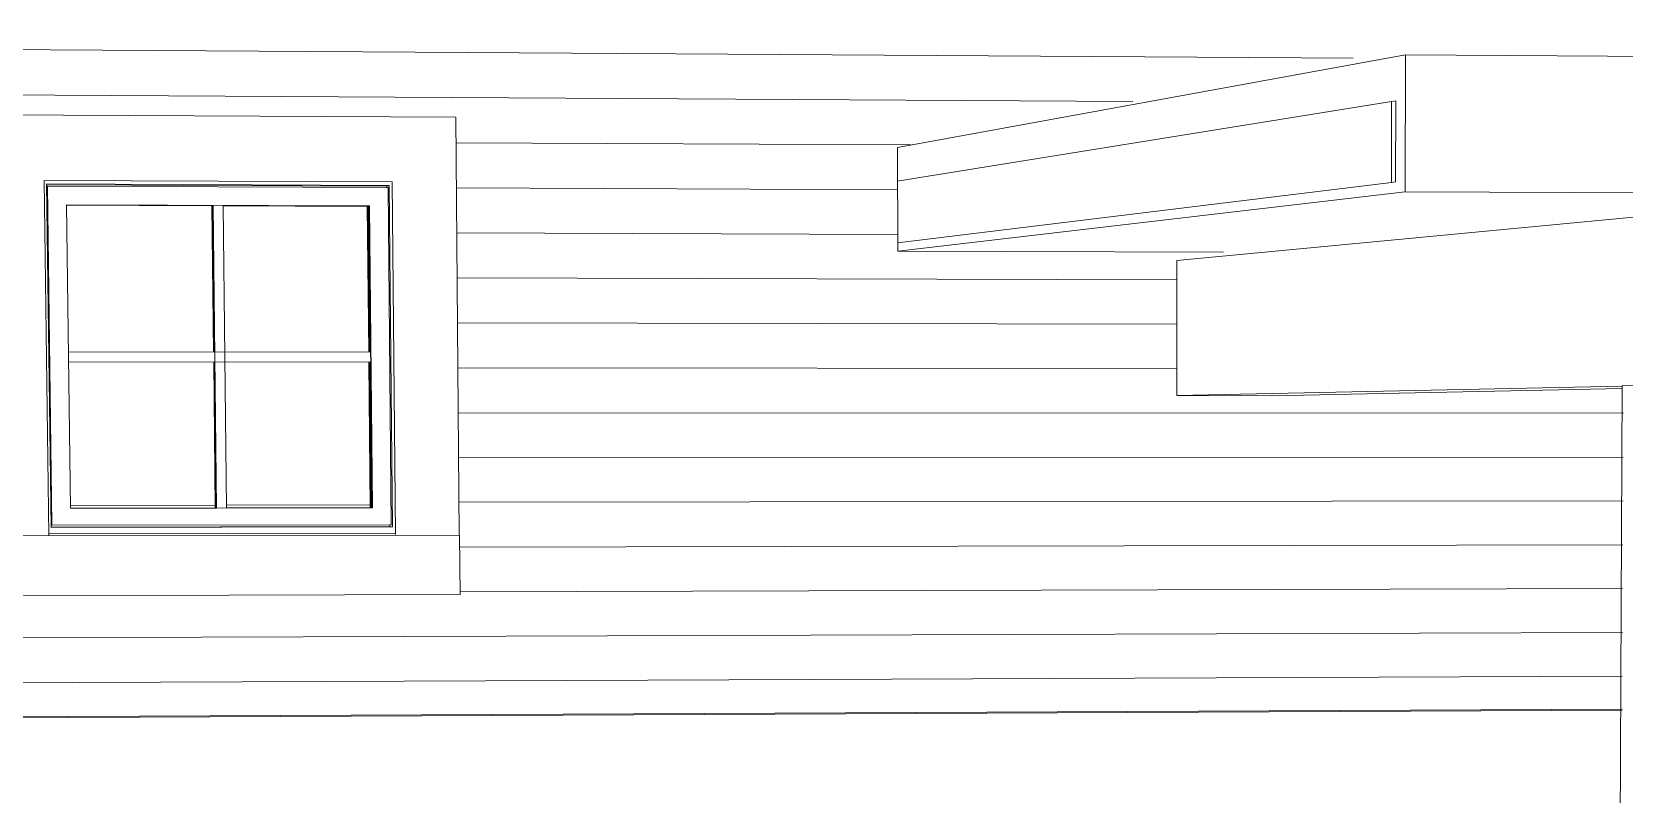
# Model space of a CAD drawing. Header units: inches. Extents: x 205 to 211, y -138 to -29.
# Drawn here: x 208.6042 to 208.7882, y -72.9837 to -72.8956 of the extents above; entities that cross this region are included whole.
import ezdxf

# ---------------------------------------------------------------- set-up
doc = ezdxf.new("R2010")
doc.units = ezdxf.units.IN
doc.header["$MEASUREMENT"] = 0
for name, color, linetype, lineweight in [('A-GLAZ', 151, 'Continuous', 13), ('A-ROOF', 132, 'Continuous', 13), ('A-WALL', 113, 'Continuous', 13), ('A-WALL-PATT', 111, 'Continuous', 13), ('Q-CASE', 31, 'Continuous', 9), ('S-BEAM', 12, 'Continuous', 9)]:
    doc.layers.add(name, color=color, linetype=linetype, lineweight=lineweight)

# ---------------------------------------------------------------- blocks, each defined once
blk = doc.blocks.new('FP_116-160')
at = {"layer": 'A-WALL-PATT', "lineweight": 9}
for p, q in [((71.37791, -72.89556), (71.84494, -72.89862)), ((71.37815, -72.90107), (71.81948, -72.90361)), ((71.74129, -72.90838), (71.79385, -72.90864)), ((71.74133, -72.91359), (71.79226, -72.91381)), ((71.74138, -72.9188), (71.79228, -72.91898)), ((71.74142, -72.92401), (71.82459, -72.92423)), ((71.74146, -72.9292), (71.82459, -72.92936)), ((71.74151, -72.9344), (71.82459, -72.93449)), ((71.74155, -72.93959), (71.87618, -72.93964)), ((71.74159, -72.94477), (71.87615, -72.94472)), ((71.74164, -72.94995), (71.87613, -72.94979)), ((71.74172, -72.95512), (71.87611, -72.95486)), ((71.74177, -72.96029), (71.87609, -72.95993)), ((71.38098, -72.96669), (71.87606, -72.96499)), ((71.38121, -72.97212), (71.87604, -72.97004))]:
    blk.add_line(p, q, dxfattribs=at)

msp = doc.modelspace()

# ---------------------------------------------------------------- linework, layer by layer
at = {"layer": 'A-GLAZ', "lineweight": 9}
for p, q in [((208.65317, -72.90544), (208.598, -72.90514)), ((208.65358, -72.95367), (208.65317, -72.90544)), ((208.60615, -72.95376), (208.60561, -72.91274)), ((208.60561, -72.91274), (208.64583, -72.91291)), ((208.60643, -72.95285), (208.60591, -72.91315)), ((208.60591, -72.91315), (208.6455, -72.91332)), ((208.64521, -72.91339), (208.60591, -72.91323)), ((208.64521, -72.91339), (208.6455, -72.91332)), ((208.6455, -72.91332), (208.64587, -72.95279)), ((208.64583, -72.91291), (208.6462, -72.95369)), ((208.60595, -72.91343), (208.60601, -72.91341)), ((208.60646, -72.95259), (208.60595, -72.91343)), ((208.60595, -72.91343), (208.60646, -72.95259)), ((208.60601, -72.91341), (208.60652, -72.9526)), ((208.64535, -72.91357), (208.60601, -72.91341)), ((208.64521, -72.91358), (208.64521, -72.91339)), ((208.6457, -72.95254), (208.64535, -72.91357)), ((208.60866, -72.95064), (208.60821, -72.91555)), ((208.60821, -72.91555), (208.64321, -72.91568)), ((208.62516, -72.91563), (208.60821, -72.91557)), ((208.62516, -72.91563), (208.60821, -72.91557)), ((208.60821, -72.91557), (208.62516, -72.91563)), ((208.60821, -72.91558), (208.62505, -72.91565)), ((208.62498, -72.91567), (208.60821, -72.9156)), ((208.64313, -72.9157), (208.62629, -72.91564)), ((208.64313, -72.9157), (208.62629, -72.91564)), ((208.62629, -72.91564), (208.64313, -72.9157)), ((208.62629, -72.91565), (208.64305, -72.91572)), ((208.64296, -72.91574), (208.62629, -72.91568)), ((208.64296, -72.91574), (208.64313, -72.9157)), ((208.64312, -72.9326), (208.64296, -72.91574)), ((208.64313, -72.9157), (208.64305, -72.91572)), ((208.64305, -72.91572), (208.64321, -72.9326)), ((208.64313, -72.9157), (208.64321, -72.91568)), ((208.64329, -72.93261), (208.64313, -72.9157)), ((208.64329, -72.93261), (208.64313, -72.9157)), ((208.64313, -72.9157), (208.64329, -72.93261)), ((208.64321, -72.91568), (208.64354, -72.9506)), ((208.64329, -72.95058), (208.64313, -72.93375)), ((208.64322, -72.93375), (208.64338, -72.95059)), ((208.64346, -72.9506), (208.6433, -72.93374)), ((208.64346, -72.9506), (208.6433, -72.93374)), ((208.6433, -72.93374), (208.64346, -72.9506)), ((208.60865, -72.9503), (208.6254, -72.95028)), ((208.64354, -72.9506), (208.60866, -72.95064)), ((208.62544, -72.95061), (208.60866, -72.95063)), ((208.60866, -72.95063), (208.62536, -72.95061)), ((208.62667, -72.95028), (208.64325, -72.95026)), ((208.62668, -72.9506), (208.64329, -72.95058)), ((208.64338, -72.95059), (208.62668, -72.95061)), ((208.64329, -72.95058), (208.64346, -72.9506)), ((208.64338, -72.95059), (208.64346, -72.9506)), ((208.64346, -72.9506), (208.64354, -72.9506)), ((208.59869, -72.95384), (208.65362, -72.95375)), ((208.60614, -72.95358), (208.6462, -72.95351)), ((208.60642, -72.95282), (208.64557, -72.95276)), ((208.64587, -72.95279), (208.60643, -72.95285)), ((208.60646, -72.95259), (208.60652, -72.9526)), ((208.60652, -72.9526), (208.6457, -72.95254)), ((208.64557, -72.95276), (208.64557, -72.95253)), ((208.64587, -72.95279), (208.64557, -72.95276)), ((208.65357, -72.95366), (208.65362, -72.95375)), ((208.65362, -72.95375), (208.65368, -72.96062)), ((208.65368, -72.96062), (208.59879, -72.96077))]:
    msp.add_line(p, q, dxfattribs=at)
at = {"layer": 'A-GLAZ'}
for p, q in [((208.62501, -72.91566), (208.62505, -72.91565)), ((208.6252, -72.93258), (208.62501, -72.91566)), ((208.62505, -72.91565), (208.62524, -72.93258)), ((208.62507, -72.91565), (208.62511, -72.91564)), ((208.62525, -72.93258), (208.62507, -72.91565)), ((208.62511, -72.91564), (208.6253, -72.93258)), ((208.62512, -72.91563), (208.62516, -72.91562)), ((208.62531, -72.93258), (208.62512, -72.91563)), ((208.62516, -72.91562), (208.62555, -72.95062)), ((208.62668, -72.95062), (208.62629, -72.91563)), ((208.64334, -72.93261), (208.60843, -72.93256)), ((208.64335, -72.93374), (208.64334, -72.93261)), ((208.60844, -72.9337), (208.64335, -72.93374)), ((208.6254, -72.95061), (208.62521, -72.93373)), ((208.62525, -72.93372), (208.62544, -72.95061)), ((208.62546, -72.95061), (208.62527, -72.93372)), ((208.62531, -72.93372), (208.6255, -72.95062)), ((208.62551, -72.95062), (208.62532, -72.93372)), ((208.64322, -72.93375), (208.64317, -72.93376)), ((208.64328, -72.93375), (208.64324, -72.93375)), ((208.64335, -72.93374), (208.6433, -72.93375)), ((208.6254, -72.95061), (208.62544, -72.95061)), ((208.62546, -72.95061), (208.6255, -72.95062)), ((208.62551, -72.95062), (208.62555, -72.95062))]:
    msp.add_line(p, q, dxfattribs=at)
at = {"layer": 'A-ROOF'}
for p, q in [((208.7629, -72.89821), (208.7042, -72.90895)), ((208.7629, -72.89821), (208.76287, -72.91404)), ((209.02351, -72.89993), (208.7629, -72.89821)), ((208.70425, -72.92091), (208.7042, -72.90895)), ((208.76287, -72.91404), (208.70425, -72.92091)), ((208.76287, -72.91404), (208.81214, -72.91425)), ((208.74189, -72.92103), (208.70425, -72.92091))]:
    msp.add_line(p, q, dxfattribs=at)
at = {"layer": 'A-WALL'}
for p, q in [((208.78793, -72.97398), (208.20462, -72.97678)), ((208.22619, -72.97653), (208.78793, -72.97385))]:
    msp.add_line(p, q, dxfattribs=at)
at = {"layer": 'Q-CASE'}
for p, q in [((208.81158, -72.91489), (208.7365, -72.92198)), ((208.7365, -72.93762), (208.7365, -72.92198)), ((208.78795, -72.93652), (208.7365, -72.93762)), ((208.74744, -72.93763), (208.78799, -72.93681)), ((208.7875, -73.03744), (208.78795, -72.93647)), ((208.78795, -72.93647), (208.79214, -72.93638)), ((208.74744, -72.93763), (208.7365, -72.93762))]:
    msp.add_line(p, q, dxfattribs=at)
at = {"layer": 'S-BEAM'}
for p, q in [((208.70417, -72.91284), (208.76129, -72.9036)), ((208.76129, -72.9036), (208.76128, -72.91296)), ((208.76129, -72.9036), (208.76128, -72.91296)), ((208.76179, -72.90353), (208.76129, -72.9036)), ((208.76177, -72.91289), (208.76179, -72.90353)), ((208.76128, -72.91296), (208.7042, -72.91995)), ((208.76128, -72.91296), (208.76177, -72.91289))]:
    msp.add_line(p, q, dxfattribs=at)

# ---------------------------------------------------------------- block references
at = {"layer": 'A-WALL', "lineweight": 9}
msp.add_blockref('FP_116-160', (136.91191, 0), dxfattribs=at)

doc.saveas('drawing.dxf')
